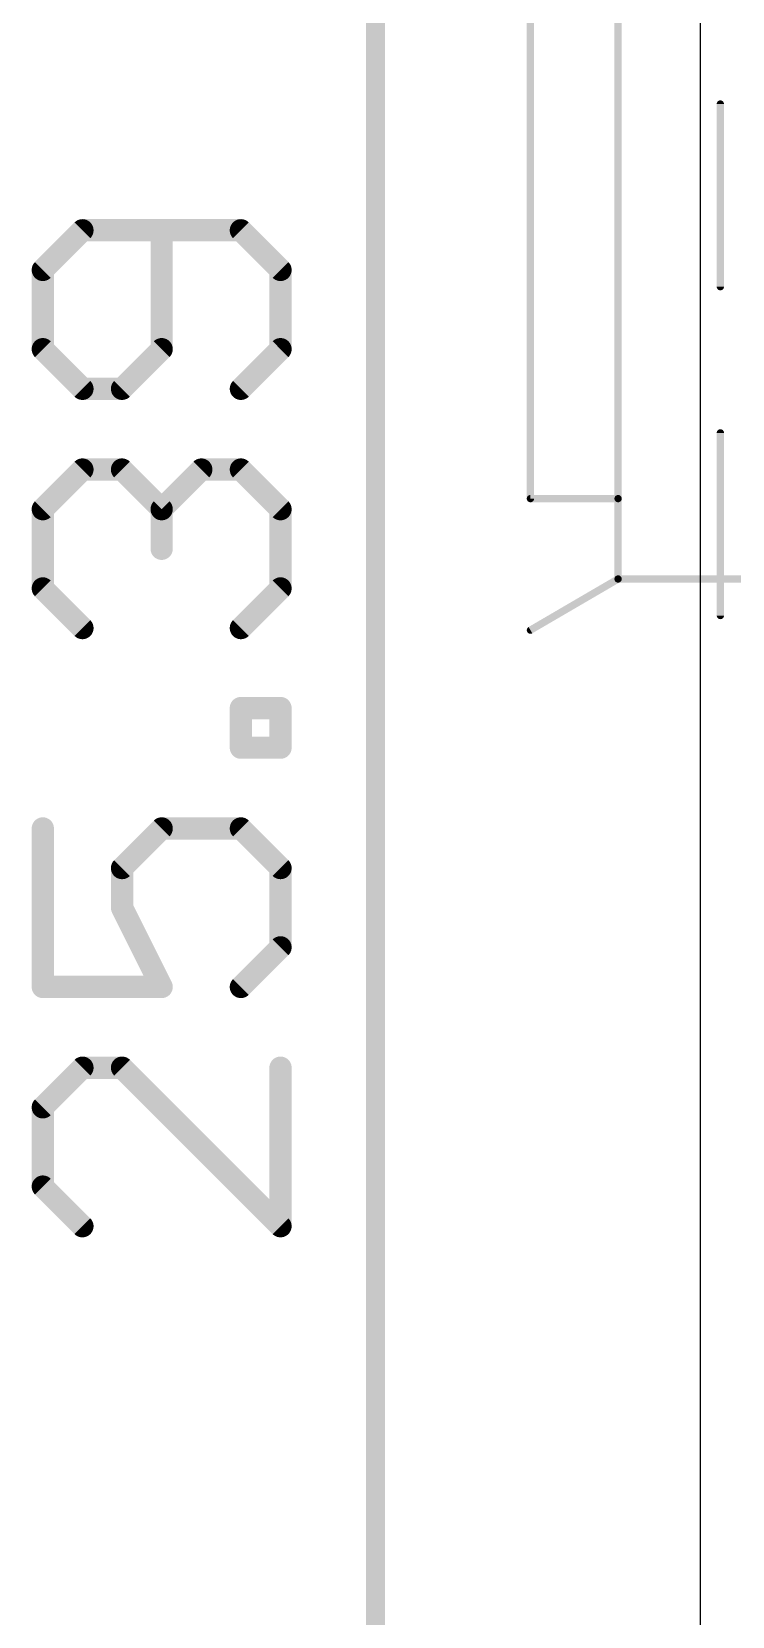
# Model space of a CAD drawing. Extents: x -4.6 to 38, y -0.1 to 31.9.
# Drawn here: x -4.58 to 0.22, y 6.93 to 17.77 of the extents above; entities that cross this region are included whole.
import ezdxf

# ---------------------------------------------------------------- set-up
doc = ezdxf.new("R2010")
doc.units = 0
for name, color, linetype in [('20', 7, 'CONTINUOUS'), ('21', 253, 'CONTINUOUS'), ('47', 253, 'CONTINUOUS'), ('51', 253, 'CONTINUOUS')]:
    doc.layers.add(name, color=color, linetype=linetype)

msp = doc.modelspace()

# ---------------------------------------------------------------- linework, layer by layer
at = {"layer": '20'}
msp.add_line((0, 25.3875), (0, 0), dxfattribs=at)
at = {"layer": '21', "const_width": 0.05}
for points in [[(-0.5625, 14.03), (-0.5625, 21.53)], [(4.4375, 14.03), (-0.5625, 14.03)]]:
    msp.add_lwpolyline(points, dxfattribs=at)
at = {"layer": '21', "const_width": 0.025}
for points in [[(-0.5625, 14.0425, 1), (-0.5625, 14.0175)], [(-0.575, 14.03, 1), (-0.55, 14.03)]]:
    msp.add_lwpolyline(points, format="xyb", dxfattribs=at)
at = {"layer": '47'}
for points, const_width in [([(-2.2225, 25.3225), (-2.2225, 0.065)], 0.13), ([(-4.229, 16.416), (-4.5002, 16.1448)], 0.1524), ([(-3.1444, 16.416), (-4.229, 16.416)], 0.1524), ([(-3.6867, 15.6025), (-3.6867, 16.416)], 0.1524), ([(-2.8732, 16.1448), (-3.1444, 16.416)], 0.1524), ([(-4.5002, 16.1448), (-4.5002, 15.6025)], 0.1524), ([(-2.8732, 15.6025), (-2.8732, 16.1448)], 0.1524), ([(-4.5002, 15.6025), (-4.229, 15.3313)], 0.1524), ([(-3.9579, 15.3313), (-3.6867, 15.6025)], 0.1524), ([(-3.1444, 15.3313), (-2.8732, 15.6025)], 0.1524), ([(-4.229, 15.3313), (-3.9579, 15.3313)], 0.1524), ([(-4.5002, 14.5076), (-4.229, 14.7788)], 0.1524), ([(-4.229, 14.7788), (-3.9579, 14.7788)], 0.1524), ([(-3.9579, 14.7788), (-3.6867, 14.5076)], 0.1524), ([(-3.6867, 14.5076), (-3.4155, 14.7788)], 0.1524), ([(-3.4155, 14.7788), (-3.1444, 14.7788)], 0.1524), ([(-3.1444, 14.7788), (-2.8732, 14.5076)], 0.1524), ([(-4.5002, 13.9653), (-4.5002, 14.5076)], 0.1524), ([(-3.6867, 14.5076), (-3.6867, 14.2365)], 0.1524), ([(-2.8732, 14.5076), (-2.8732, 13.9653)], 0.1524), ([(-4.229, 13.6942), (-4.5002, 13.9653)], 0.1524), ([(-2.8732, 13.9653), (-3.1444, 13.6942)], 0.1524), ([(-3.1444, 12.8756), (-3.1444, 13.1467)], 0.1524), ([(-3.1444, 13.1467), (-2.8732, 13.1467)], 0.1524), ([(-2.8732, 13.1467), (-2.8732, 12.8756)], 0.1524), ([(-2.8732, 12.8756), (-3.1444, 12.8756)], 0.1524), ([(-4.5002, 12.3231), (-4.5002, 11.2384)], 0.1524), ([(-3.9579, 12.0519), (-3.6867, 12.3231)], 0.1524), ([(-3.6867, 12.3231), (-3.1444, 12.3231)], 0.1524), ([(-3.1444, 12.3231), (-2.8732, 12.0519)], 0.1524), ([(-3.9579, 11.7808), (-3.9579, 12.0519)], 0.1524), ([(-2.8732, 12.0519), (-2.8732, 11.5096)], 0.1524), ([(-3.6867, 11.2384), (-3.9579, 11.7808)], 0.1524), ([(-2.8732, 11.5096), (-3.1444, 11.2384)], 0.1524), ([(-4.5002, 11.2384), (-3.6867, 11.2384)], 0.1524), ([(-4.229, 10.6859), (-4.5002, 10.4148)], 0.1524), ([(-3.9579, 10.6859), (-4.229, 10.6859)], 0.1524), ([(-2.8732, 9.6013), (-3.9579, 10.6859)], 0.1524), ([(-2.8732, 10.6859), (-2.8732, 9.6013)], 0.1524), ([(-4.5002, 10.4148), (-4.5002, 9.8724)], 0.1524), ([(-4.5002, 9.8724), (-4.229, 9.6013)], 0.1524)]:
    msp.add_lwpolyline(points, dxfattribs=dict(at, const_width=const_width))
at = {"layer": '47', "const_width": 0.0762}
for points in [[(-4.229, 16.4541, 1), (-4.229, 16.3779)], [(-4.2021, 16.389, 1), (-4.256, 16.4429)], [(-3.6486, 16.416, 1), (-3.7248, 16.416)], [(-3.1174, 16.4429, 1), (-3.1713, 16.389)], [(-3.1444, 16.3779, 1), (-3.1444, 16.4541)], [(-4.4621, 16.1448, 1), (-4.5383, 16.1448)], [(-4.5271, 16.1717, 1), (-4.4732, 16.1179)], [(-2.8351, 16.1448, 1), (-2.9113, 16.1448)], [(-2.9001, 16.1179, 1), (-2.8463, 16.1717)], [(-4.4732, 15.6294, 1), (-4.5271, 15.5755)], [(-4.5383, 15.6025, 1), (-4.4621, 15.6025)], [(-3.7248, 15.6025, 1), (-3.6486, 15.6025)], [(-3.6598, 15.5755, 1), (-3.7136, 15.6294)], [(-2.9113, 15.6025, 1), (-2.8351, 15.6025)], [(-2.8463, 15.5755, 1), (-2.9001, 15.6294)], [(-4.229, 15.3694, 1), (-4.229, 15.2932)], [(-3.9579, 15.2932, 1), (-3.9579, 15.3694)], [(-4.256, 15.3044, 1), (-4.2021, 15.3583)], [(-3.9848, 15.3583, 1), (-3.9309, 15.3044)], [(-3.1713, 15.3583, 1), (-3.1174, 15.3044)], [(-4.229, 14.8169, 1), (-4.229, 14.7407)], [(-4.2021, 14.7519, 1), (-4.256, 14.8058)], [(-3.9309, 14.8058, 1), (-3.9848, 14.7519)], [(-3.9579, 14.7407, 1), (-3.9579, 14.8169)], [(-3.4155, 14.8169, 1), (-3.4155, 14.7407)], [(-3.3886, 14.7519, 1), (-3.4425, 14.8058)], [(-3.1174, 14.8058, 1), (-3.1713, 14.7519)], [(-3.1444, 14.7407, 1), (-3.1444, 14.8169)], [(-4.4621, 14.5076, 1), (-4.5383, 14.5076)], [(-4.5271, 14.5346, 1), (-4.4732, 14.4807)], [(-3.6486, 14.5076, 1), (-3.7248, 14.5076)], [(-3.7136, 14.5346, 1), (-3.6598, 14.4807)], [(-3.7136, 14.4807, 1), (-3.6598, 14.5346)], [(-2.8351, 14.5076, 1), (-2.9113, 14.5076)], [(-2.9001, 14.4807, 1), (-2.8463, 14.5346)], [(-3.7248, 14.2365, 1), (-3.6486, 14.2365)], [(-4.4732, 13.9923, 1), (-4.5271, 13.9384)], [(-4.5383, 13.9653, 1), (-4.4621, 13.9653)], [(-2.9113, 13.9653, 1), (-2.8351, 13.9653)], [(-2.8463, 13.9384, 1), (-2.9001, 13.9923)], [(-4.256, 13.6672, 1), (-4.2021, 13.7211)], [(-3.1713, 13.7211, 1), (-3.1174, 13.6672)], [(-3.1063, 13.1467, 1), (-3.1825, 13.1467)], [(-3.1444, 13.1848, 1), (-3.1444, 13.1086)], [(-2.8351, 13.1467, 1), (-2.9113, 13.1467)], [(-2.8732, 13.1086, 1), (-2.8732, 13.1848)], [(-3.1444, 12.9137, 1), (-3.1444, 12.8375)], [(-3.1825, 12.8756, 1), (-3.1063, 12.8756)], [(-2.9113, 12.8756, 1), (-2.8351, 12.8756)], [(-2.8732, 12.8375, 1), (-2.8732, 12.9137)], [(-4.4621, 12.3231, 1), (-4.5383, 12.3231)], [(-3.6867, 12.3612, 1), (-3.6867, 12.285)], [(-3.6598, 12.2961, 1), (-3.7136, 12.35)], [(-3.1174, 12.35, 1), (-3.1713, 12.2961)], [(-3.1444, 12.285, 1), (-3.1444, 12.3612)], [(-3.9198, 12.0519, 1), (-3.996, 12.0519)], [(-3.9848, 12.0789, 1), (-3.9309, 12.025)], [(-2.8351, 12.0519, 1), (-2.9113, 12.0519)], [(-2.9001, 12.025, 1), (-2.8463, 12.0789)], [(-3.996, 11.7808, 1), (-3.9198, 11.7808)], [(-3.9238, 11.7978, 1), (-3.9919, 11.7637)], [(-2.9113, 11.5096, 1), (-2.8351, 11.5096)], [(-2.8463, 11.4826, 1), (-2.9001, 11.5365)], [(-4.5002, 11.2765, 1), (-4.5002, 11.2003)], [(-3.7208, 11.2214, 1), (-3.6526, 11.2555)], [(-3.6867, 11.2003, 1), (-3.6867, 11.2765)], [(-3.1713, 11.2654, 1), (-3.1174, 11.2115)], [(-4.5383, 11.2384, 1), (-4.4621, 11.2384)], [(-4.229, 10.724, 1), (-4.229, 10.6478)], [(-4.2021, 10.659, 1), (-4.256, 10.7129)], [(-3.9309, 10.7129, 1), (-3.9848, 10.659)], [(-3.9579, 10.6478, 1), (-3.9579, 10.724)], [(-2.8351, 10.6859, 1), (-2.9113, 10.6859)], [(-4.4621, 10.4148, 1), (-4.5383, 10.4148)], [(-4.5271, 10.4417, 1), (-4.4732, 10.3878)], [(-4.4732, 9.8994, 1), (-4.5271, 9.8455)], [(-4.5383, 9.8724, 1), (-4.4621, 9.8724)], [(-4.256, 9.5743, 1), (-4.2021, 9.6282)], [(-2.9001, 9.5743, 1), (-2.8463, 9.6282)], [(-2.9113, 9.6013, 1), (-2.8351, 9.6013)]]:
    msp.add_lwpolyline(points, format="xyb", dxfattribs=at)
at = {"layer": '51', "const_width": 0.05}
for points in [[(-1.1625, 20.98), (-1.1625, 14.58)], [(-0.5625, 14.58), (-0.5625, 20.98)], [(0.1375, 17.28), (0.1375, 16.03)], [(0.1375, 15.03), (0.1375, 13.78)], [(-1.1625, 14.58), (-0.5625, 14.58)], [(-0.5625, 14.03), (-0.5625, 14.58)], [(-0.5625, 14.03), (-1.1625, 13.68)], [(4.4375, 14.03), (-0.5625, 14.03)]]:
    msp.add_lwpolyline(points, dxfattribs=at)
at = {"layer": '51', "const_width": 0.025}
for points in [[(0.15, 17.28, 1), (0.125, 17.28)], [(0.125, 16.03, 1), (0.15, 16.03)], [(0.15, 15.03, 1), (0.125, 15.03)], [(-1.1625, 14.5925, 1), (-1.1625, 14.5675)], [(-1.175, 14.58, 1), (-1.15, 14.58)], [(-0.55, 14.58, 1), (-0.575, 14.58)], [(-0.575, 14.58, 1), (-0.55, 14.58)], [(-0.5625, 14.5675, 1), (-0.5625, 14.5925)], [(-0.5625, 14.0425, 1), (-0.5625, 14.0175)], [(-0.575, 14.03, 1), (-0.55, 14.03)], [(-0.5562, 14.0192, 1), (-0.5688, 14.0408)], [(0.125, 13.78, 1), (0.15, 13.78)], [(-1.1688, 13.6908, 1), (-1.1562, 13.6692)]]:
    msp.add_lwpolyline(points, format="xyb", dxfattribs=at)

doc.saveas('drawing.dxf')
